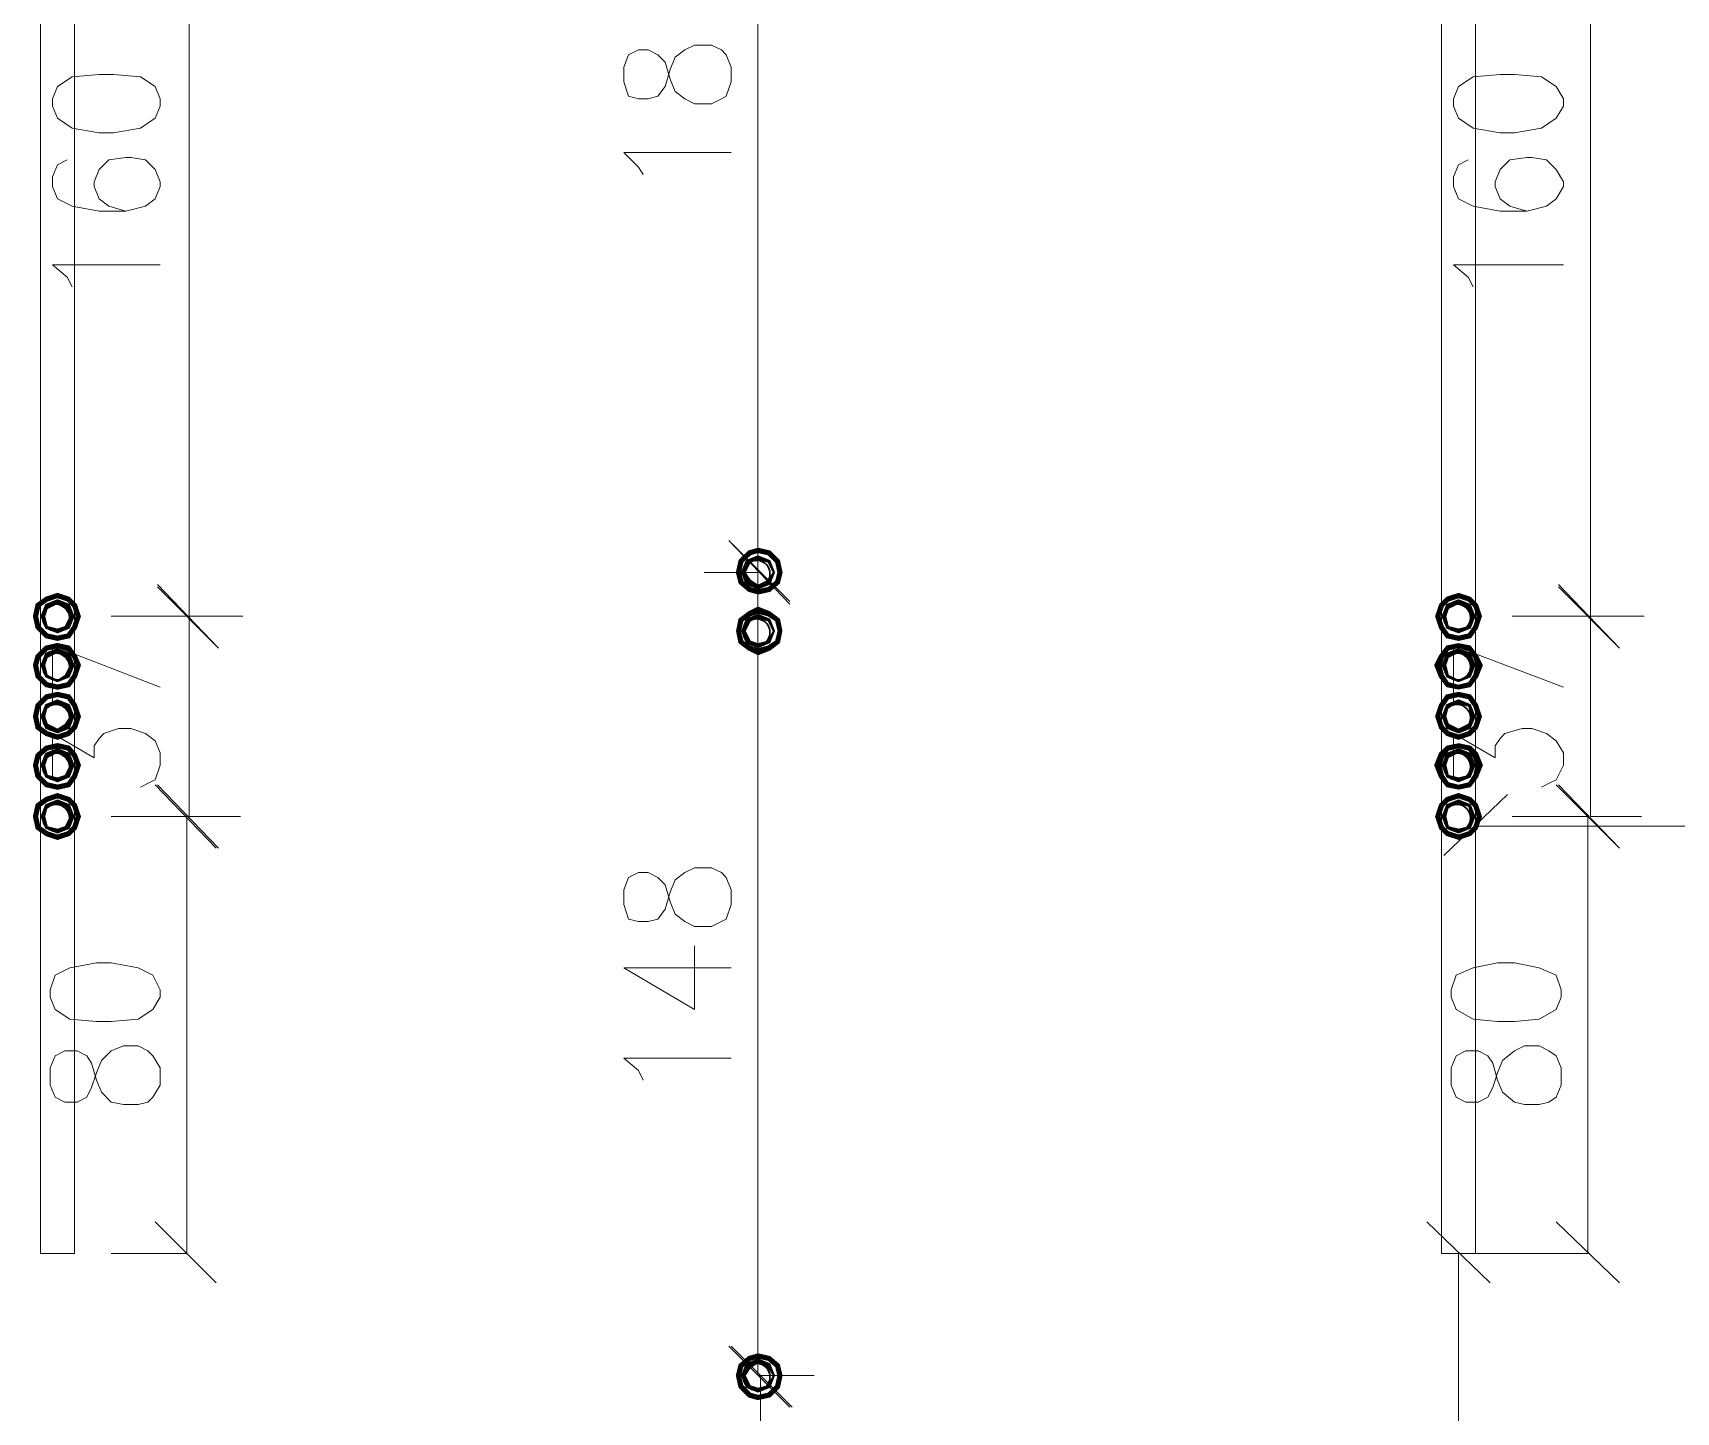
# Model space of a CAD drawing. Header units: millimetres. Extents: x 0 to 18511, y 19 to 17554.
# Drawn here: x 8924 to 11938, y 6629 to 9159 of the extents above; entities that cross this region are included whole.
import ezdxf

# ---------------------------------------------------------------- set-up
doc = ezdxf.new("R2010")
doc.units = ezdxf.units.MM
for name, color, linetype in [('PDF_A-DIM-INT', 7, 'Continuous'), ('PDF_DIM', 7, 'Continuous'), ('PDF_magnetic light', 7, 'Continuous')]:
    doc.layers.add(name, color=color, linetype=linetype)
doc.layers.add('PDF_A-LIGHTING', color=133, linetype='Continuous', true_color=0x6edddd)

msp = doc.modelspace()

# ---------------------------------------------------------------- linework, layer by layer
at = {"layer": 'PDF_A-DIM-INT', "lineweight": 20}
for points in [[(10312.3, 8115.2), (10200.3, 8227.1), (10312.3, 8110.7)], [(9152.5, 8142.1), (9264.5, 8030.1), (9152.5, 8146.5)], [(11722.7, 8142.1), (11834.7, 8030.1), (11722.7, 8146.5)], [(9260, 7662.9), (9148, 7779.4)], [(9152.5, 7779.4), (9264.5, 7662.9)], [(11722.7, 7779.4), (11834.7, 7662.9), (11718.3, 7779.4)], [(11628.7, 7761.4), (11512.3, 7649.5)], [(9148, 6977.8), (9260, 6865.9)], [(11597.4, 6865.9), (11481, 6977.8)], [(11718.3, 6977.8), (11834.7, 6865.9)], [(10200.3, 6749.5), (10312.3, 6637.5)], [(10316.7, 6637.5), (10204.8, 6749.5)]]:
    msp.add_lwpolyline(points, dxfattribs=at)
at = {"layer": 'PDF_A-LIGHTING', "lineweight": 0, "const_width": 9.5}
for points in [[(10289.9, 8151), (10294.3, 8168.9), (10289.9, 8189.1), (10274.2, 8204.7), (10254, 8209.2), (10238.4, 8204.7), (10222.7, 8189.1), (10218.2, 8168.9), (10222.7, 8151), (10238.4, 8137.6), (10254, 8133.1), (10274.2, 8137.6)], [(9000.3, 8068.2), (9007, 8088.3), (9000.3, 8108.5), (8989.1, 8119.7), (8968.9, 8126.4), (8948.8, 8119.7), (8933.1, 8108.5), (8928.6, 8088.3), (8933.1, 8068.2), (8948.8, 8052.5), (8968.9, 8048), (8989.1, 8052.5)], [(11570.5, 8068.2), (11577.2, 8088.3), (11570.5, 8108.5), (11559.3, 8119.7), (11539.2, 8126.4), (11519, 8119.7), (11507.8, 8108.5), (11501.1, 8088.3), (11507.8, 8068.2), (11519, 8052.5), (11539.2, 8048), (11559.3, 8052.5)], [(9000.3, 7978.6), (9007, 7998.8), (9000.3, 8014.4), (8989.1, 8030.1), (8968.9, 8034.6), (8948.8, 8030.1), (8933.1, 8014.4), (8928.6, 7998.8), (8933.1, 7978.6), (8948.8, 7962.9), (8968.9, 7958.5), (8989.1, 7962.9)], [(9000.3, 7884.6), (9007, 7904.7), (9000.3, 7924.9), (8989.1, 7940.6), (8968.9, 7945), (8948.8, 7940.6), (8933.1, 7924.9), (8928.6, 7904.7), (8933.1, 7884.6), (8948.8, 7873.4), (8968.9, 7866.7), (8989.1, 7873.4)], [(11570.5, 7884.6), (11577.2, 7904.7), (11570.5, 7924.9), (11559.3, 7940.6), (11539.2, 7945), (11519, 7940.6), (11507.8, 7924.9), (11501.1, 7904.7), (11507.8, 7884.6), (11519, 7873.4), (11539.2, 7866.7), (11559.3, 7873.4)], [(9000.3, 7795), (9007, 7815.2), (9000.3, 7833.1), (8989.1, 7846.5), (8968.9, 7851), (8948.8, 7846.5), (8933.1, 7833.1), (8928.6, 7815.2), (8933.1, 7795), (8948.8, 7779.4), (8968.9, 7774.9), (8989.1, 7779.4)], [(9000.3, 7701), (9007, 7721.1), (9000.3, 7741.3), (8989.1, 7752.5), (8968.9, 7759.2), (8948.8, 7752.5), (8933.1, 7741.3), (8928.6, 7721.1), (8933.1, 7701), (8948.8, 7689.8), (8968.9, 7683.1), (8989.1, 7689.8)], [(11570.5, 7701), (11577.2, 7721.1), (11570.5, 7741.3), (11559.3, 7752.5), (11539.2, 7759.2), (11519, 7752.5), (11507.8, 7741.3), (11501.1, 7721.1), (11507.8, 7701), (11519, 7689.8), (11539.2, 7683.1), (11559.3, 7689.8)], [(10289.9, 6675.6), (10294.3, 6695.7), (10289.9, 6713.7), (10274.2, 6727.1), (10254, 6731.6), (10238.4, 6727.1), (10222.7, 6713.7), (10218.2, 6695.7), (10222.7, 6675.6), (10238.4, 6659.9), (10254, 6655.4), (10274.2, 6659.9)]]:
    msp.add_lwpolyline(points, close=True, dxfattribs=at)
at = {"layer": 'PDF_A-LIGHTING', "lineweight": 30}
for centre in [(10251.4, 8166.3), (8966.2, 8085.7), (11536.6, 8085.7), (10251.4, 8058.8), (8966.2, 7996.1), (11536.6, 7996.1), (8966.2, 7902.1), (11536.6, 7902.1), (8966.2, 7812.5), (11536.6, 7812.5), (8966.2, 7718.5), (11536.6, 7718.5), (10251.4, 6693)]:
    msp.add_circle(centre, 24.6, dxfattribs=at)
at = {"layer": 'PDF_A-LIGHTING', "transparency": 33554559}
for points in [[(10254, 8200.3), (10254, 8191.3), (10231.7, 8191.3)], [(10276.4, 8191.3), (10272, 8186.8), (10254, 8200.3)], [(10272, 8186.8), (10254, 8200.3), (10254, 8191.3)], [(10231.7, 8191.3), (10240.6, 8186.8), (10222.7, 8168.9)], [(10240.6, 8186.8), (10222.7, 8168.9), (10231.7, 8168.9)], [(10254, 8191.3), (10231.7, 8191.3), (10240.6, 8186.8)], [(10280.9, 8168.9), (10276.4, 8191.3), (10272, 8186.8)], [(10285.4, 8168.9), (10280.9, 8168.9), (10276.4, 8191.3)], [(10222.7, 8168.9), (10231.7, 8168.9), (10231.7, 8146.5)], [(10231.7, 8168.9), (10231.7, 8146.5), (10240.6, 8155.5)], [(10231.7, 8146.5), (10240.6, 8155.5), (10254, 8137.6)], [(10240.6, 8155.5), (10254, 8137.6), (10254, 8146.5)], [(10254, 8146.5), (10276.4, 8146.5), (10272, 8155.5)], [(10254, 8137.6), (10254, 8146.5), (10276.4, 8146.5)], [(10276.4, 8146.5), (10272, 8155.5), (10285.4, 8168.9)], [(10272, 8155.5), (10285.4, 8168.9), (10280.9, 8168.9)], [(8946.5, 8110.7), (8951, 8101.8), (8937.6, 8088.3)], [(8968.9, 8119.7), (8968.9, 8110.7), (8946.5, 8110.7)], [(8968.9, 8110.7), (8946.5, 8110.7), (8951, 8101.8)], [(8991.3, 8110.7), (8982.4, 8101.8), (8968.9, 8119.7)], [(8982.4, 8101.8), (8968.9, 8119.7), (8968.9, 8110.7)], [(8991.3, 8088.3), (8991.3, 8110.7), (8982.4, 8101.8)], [(9000.3, 8088.3), (8991.3, 8088.3), (8991.3, 8110.7)], [(11516.8, 8110.7), (11521.3, 8101.8), (11507.8, 8088.3)], [(11539.2, 8119.7), (11539.2, 8110.7), (11516.8, 8110.7)], [(11539.2, 8110.7), (11516.8, 8110.7), (11521.3, 8101.8)], [(11561.5, 8110.7), (11557.1, 8101.8), (11539.2, 8119.7)], [(11557.1, 8101.8), (11539.2, 8119.7), (11539.2, 8110.7)], [(11561.5, 8088.3), (11561.5, 8110.7), (11557.1, 8101.8)], [(11570.5, 8088.3), (11561.5, 8088.3), (11561.5, 8110.7)], [(8951, 8101.8), (8937.6, 8088.3), (8946.5, 8088.3)], [(8937.6, 8088.3), (8946.5, 8088.3), (8946.5, 8065.9)], [(8946.5, 8088.3), (8946.5, 8065.9), (8951, 8070.4)], [(8991.3, 8065.9), (8982.4, 8070.4), (9000.3, 8088.3)], [(8982.4, 8070.4), (9000.3, 8088.3), (8991.3, 8088.3)], [(10218.2, 8083.8), (10227.2, 8079.4), (10213.7, 8061.5)], [(10227.2, 8079.4), (10213.7, 8061.5), (10222.7, 8061.5)], [(10236.1, 8097.3), (10240.6, 8088.3), (10218.2, 8083.8)], [(10240.6, 8088.3), (10218.2, 8083.8), (10227.2, 8079.4)], [(10231.7, 8083.8), (10240.6, 8079.4), (10222.7, 8061.5)], [(10240.6, 8079.4), (10222.7, 8061.5), (10231.7, 8061.5)], [(10254, 8092.8), (10254, 8083.8), (10231.7, 8083.8)], [(10254, 8083.8), (10231.7, 8083.8), (10240.6, 8079.4)], [(10254, 8106.2), (10254, 8092.8), (10236.1, 8097.3)], [(10254, 8092.8), (10236.1, 8097.3), (10240.6, 8088.3)], [(10276.4, 8097.3), (10272, 8088.3), (10254, 8106.2)], [(10272, 8088.3), (10254, 8106.2), (10254, 8092.8)], [(10276.4, 8083.8), (10272, 8079.4), (10254, 8092.8)], [(10272, 8079.4), (10254, 8092.8), (10254, 8083.8)], [(10285.4, 8079.4), (10276.4, 8097.3), (10272, 8088.3)], [(10280.9, 8061.5), (10276.4, 8083.8), (10272, 8079.4)], [(10294.3, 8083.8), (10285.4, 8079.4), (10276.4, 8097.3)], [(10285.4, 8061.5), (10280.9, 8061.5), (10276.4, 8083.8)], [(10289.9, 8061.5), (10294.3, 8083.8), (10285.4, 8079.4)], [(10298.8, 8061.5), (10289.9, 8061.5), (10294.3, 8083.8)], [(11521.3, 8101.8), (11507.8, 8088.3), (11516.8, 8088.3)], [(11507.8, 8088.3), (11516.8, 8088.3), (11516.8, 8065.9)], [(11516.8, 8088.3), (11516.8, 8065.9), (11521.3, 8070.4)], [(11561.5, 8065.9), (11557.1, 8070.4), (11570.5, 8088.3)], [(11557.1, 8070.4), (11570.5, 8088.3), (11561.5, 8088.3)], [(8946.5, 8065.9), (8951, 8070.4), (8968.9, 8057)], [(8951, 8070.4), (8968.9, 8057), (8968.9, 8065.9)], [(8968.9, 8065.9), (8991.3, 8065.9), (8982.4, 8070.4)], [(8968.9, 8057), (8968.9, 8065.9), (8991.3, 8065.9)], [(10213.7, 8061.5), (10222.7, 8061.5), (10218.2, 8039.1)], [(10222.7, 8061.5), (10218.2, 8039.1), (10227.2, 8043.5)], [(10222.7, 8061.5), (10231.7, 8061.5), (10231.7, 8039.1)], [(10231.7, 8061.5), (10231.7, 8039.1), (10240.6, 8043.5)], [(10276.4, 8039.1), (10272, 8043.5), (10285.4, 8061.5)], [(10272, 8043.5), (10285.4, 8061.5), (10280.9, 8061.5)], [(10294.3, 8039.1), (10285.4, 8043.5), (10298.8, 8061.5)], [(10285.4, 8043.5), (10298.8, 8061.5), (10289.9, 8061.5)], [(11516.8, 8065.9), (11521.3, 8070.4), (11539.2, 8057)], [(11521.3, 8070.4), (11539.2, 8057), (11539.2, 8065.9)], [(11539.2, 8065.9), (11561.5, 8065.9), (11557.1, 8070.4)], [(11539.2, 8057), (11539.2, 8065.9), (11561.5, 8065.9)], [(8946.5, 8021.2), (8951, 8012.2), (8937.6, 7998.8)], [(8968.9, 8030.1), (8968.9, 8021.2), (8946.5, 8021.2)], [(8968.9, 8021.2), (8946.5, 8021.2), (8951, 8012.2)], [(8991.3, 8021.2), (8982.4, 8012.2), (8968.9, 8030.1)], [(8982.4, 8012.2), (8968.9, 8030.1), (8968.9, 8021.2)], [(8991.3, 7998.8), (8991.3, 8021.2), (8982.4, 8012.2)], [(9000.3, 7998.8), (8991.3, 7998.8), (8991.3, 8021.2)], [(10218.2, 8039.1), (10227.2, 8043.5), (10236.1, 8025.6)], [(10227.2, 8043.5), (10236.1, 8025.6), (10240.6, 8034.6)], [(10231.7, 8039.1), (10240.6, 8043.5), (10254, 8030.1)], [(10236.1, 8025.6), (10240.6, 8034.6), (10254, 8016.7)], [(10240.6, 8043.5), (10254, 8030.1), (10254, 8039.1)], [(10240.6, 8034.6), (10254, 8016.7), (10254, 8030.1)], [(10254, 8039.1), (10276.4, 8039.1), (10272, 8043.5)], [(10254, 8030.1), (10254, 8039.1), (10276.4, 8039.1)], [(10254, 8030.1), (10276.4, 8025.6), (10272, 8034.6)], [(10254, 8016.7), (10254, 8030.1), (10276.4, 8025.6)], [(10272, 8034.6), (10294.3, 8039.1), (10285.4, 8043.5)], [(10276.4, 8025.6), (10272, 8034.6), (10294.3, 8039.1)], [(11516.8, 8034.6), (11521.3, 8025.6), (11503.3, 8016.7)], [(11521.3, 8025.6), (11503.3, 8016.7), (11512.3, 8012.2)], [(11516.8, 8021.2), (11521.3, 8012.2), (11507.8, 7998.8)], [(11539.2, 8039.1), (11539.2, 8030.1), (11516.8, 8034.6)], [(11539.2, 8030.1), (11516.8, 8034.6), (11521.3, 8025.6)], [(11539.2, 8030.1), (11539.2, 8021.2), (11516.8, 8021.2)], [(11539.2, 8021.2), (11516.8, 8021.2), (11521.3, 8012.2)], [(11561.5, 8034.6), (11557.1, 8025.6), (11539.2, 8039.1)], [(11557.1, 8025.6), (11539.2, 8039.1), (11539.2, 8030.1)], [(11561.5, 8021.2), (11557.1, 8012.2), (11539.2, 8030.1)], [(11557.1, 8012.2), (11539.2, 8030.1), (11539.2, 8021.2)], [(11566, 8012.2), (11561.5, 8034.6), (11557.1, 8025.6)], [(11561.5, 7998.8), (11561.5, 8021.2), (11557.1, 8012.2)], [(11575, 8016.7), (11566, 8012.2), (11561.5, 8034.6)], [(11570.5, 7998.8), (11561.5, 7998.8), (11561.5, 8021.2)], [(8951, 8012.2), (8937.6, 7998.8), (8946.5, 7998.8)], [(8937.6, 7998.8), (8946.5, 7998.8), (8946.5, 7976.4)], [(8946.5, 7998.8), (8946.5, 7976.4), (8951, 7980.9)], [(8991.3, 7976.4), (8982.4, 7980.9), (9000.3, 7998.8)], [(8982.4, 7980.9), (9000.3, 7998.8), (8991.3, 7998.8)], [(11503.3, 8016.7), (11512.3, 8012.2), (11494.4, 7998.8)], [(11512.3, 8012.2), (11494.4, 7998.8), (11507.8, 7998.8)], [(11494.4, 7998.8), (11507.8, 7998.8), (11503.3, 7976.4)], [(11507.8, 7998.8), (11503.3, 7976.4), (11512.3, 7980.9)], [(11521.3, 8012.2), (11507.8, 7998.8), (11516.8, 7998.8)], [(11507.8, 7998.8), (11516.8, 7998.8), (11516.8, 7976.4)], [(11516.8, 7998.8), (11516.8, 7976.4), (11521.3, 7980.9)], [(11561.5, 7976.4), (11557.1, 7980.9), (11570.5, 7998.8)], [(11557.1, 7980.9), (11570.5, 7998.8), (11561.5, 7998.8)], [(11570.5, 7998.8), (11575, 8016.7), (11566, 8012.2)], [(11575, 7976.4), (11566, 7980.9), (11583.9, 7998.8)], [(11566, 7980.9), (11583.9, 7998.8), (11570.5, 7998.8)], [(11583.9, 7998.8), (11570.5, 7998.8), (11575, 8016.7)], [(8946.5, 7976.4), (8951, 7980.9), (8968.9, 7967.4)], [(8951, 7980.9), (8968.9, 7967.4), (8968.9, 7971.9)], [(8968.9, 7971.9), (8991.3, 7976.4), (8982.4, 7980.9)], [(8968.9, 7967.4), (8968.9, 7971.9), (8991.3, 7976.4)], [(11503.3, 7976.4), (11512.3, 7980.9), (11516.8, 7958.5)], [(11512.3, 7980.9), (11516.8, 7958.5), (11521.3, 7967.4)], [(11516.8, 7976.4), (11521.3, 7980.9), (11539.2, 7967.4)], [(11516.8, 7958.5), (11521.3, 7967.4), (11539.2, 7954)], [(11521.3, 7980.9), (11539.2, 7967.4), (11539.2, 7971.9)], [(11521.3, 7967.4), (11539.2, 7954), (11539.2, 7962.9)], [(11539.2, 7971.9), (11561.5, 7976.4), (11557.1, 7980.9)], [(11539.2, 7967.4), (11539.2, 7971.9), (11561.5, 7976.4)], [(11539.2, 7962.9), (11561.5, 7958.5), (11557.1, 7967.4)], [(11539.2, 7954), (11539.2, 7962.9), (11561.5, 7958.5)], [(11557.1, 7967.4), (11575, 7976.4), (11566, 7980.9)], [(11561.5, 7958.5), (11557.1, 7967.4), (11575, 7976.4)], [(8968.9, 7936.1), (8968.9, 7927.1), (8946.5, 7927.1)], [(8991.3, 7927.1), (8982.4, 7922.6), (8968.9, 7936.1)], [(8982.4, 7922.6), (8968.9, 7936.1), (8968.9, 7927.1)], [(11539.2, 7936.1), (11539.2, 7927.1), (11516.8, 7927.1)], [(11561.5, 7927.1), (11557.1, 7922.6), (11539.2, 7936.1)], [(11557.1, 7922.6), (11539.2, 7936.1), (11539.2, 7927.1)], [(8946.5, 7927.1), (8951, 7922.6), (8937.6, 7904.7)], [(8951, 7922.6), (8937.6, 7904.7), (8946.5, 7904.7)], [(8937.6, 7904.7), (8946.5, 7904.7), (8946.5, 7882.3)], [(8968.9, 7927.1), (8946.5, 7927.1), (8951, 7922.6)], [(8946.5, 7904.7), (8946.5, 7882.3), (8951, 7891.3)], [(8991.3, 7904.7), (8991.3, 7927.1), (8982.4, 7922.6)], [(8991.3, 7882.3), (8982.4, 7891.3), (9000.3, 7904.7)], [(8982.4, 7891.3), (9000.3, 7904.7), (8991.3, 7904.7)], [(9000.3, 7904.7), (8991.3, 7904.7), (8991.3, 7927.1)], [(11516.8, 7927.1), (11521.3, 7922.6), (11507.8, 7904.7)], [(11521.3, 7922.6), (11507.8, 7904.7), (11516.8, 7904.7)], [(11507.8, 7904.7), (11516.8, 7904.7), (11516.8, 7882.3)], [(11539.2, 7927.1), (11516.8, 7927.1), (11521.3, 7922.6)], [(11516.8, 7904.7), (11516.8, 7882.3), (11521.3, 7891.3)], [(11561.5, 7904.7), (11561.5, 7927.1), (11557.1, 7922.6)], [(11561.5, 7882.3), (11557.1, 7891.3), (11570.5, 7904.7)], [(11557.1, 7891.3), (11570.5, 7904.7), (11561.5, 7904.7)], [(11570.5, 7904.7), (11561.5, 7904.7), (11561.5, 7927.1)], [(8946.5, 7882.3), (8951, 7891.3), (8968.9, 7873.4)], [(8951, 7891.3), (8968.9, 7873.4), (8968.9, 7882.3)], [(8968.9, 7882.3), (8991.3, 7882.3), (8982.4, 7891.3)], [(8968.9, 7873.4), (8968.9, 7882.3), (8991.3, 7882.3)], [(11516.8, 7882.3), (11521.3, 7891.3), (11539.2, 7873.4)], [(11521.3, 7891.3), (11539.2, 7873.4), (11539.2, 7882.3)], [(11539.2, 7882.3), (11561.5, 7882.3), (11557.1, 7891.3)], [(11539.2, 7873.4), (11539.2, 7882.3), (11561.5, 7882.3)], [(8968.9, 7846.5), (8968.9, 7837.6), (8946.5, 7837.6)], [(8991.3, 7837.6), (8982.4, 7828.6), (8968.9, 7846.5)], [(8982.4, 7828.6), (8968.9, 7846.5), (8968.9, 7837.6)], [(11516.8, 7851), (11521.3, 7842), (11503.3, 7837.6)], [(11521.3, 7842), (11503.3, 7837.6), (11512.3, 7828.6)], [(11539.2, 7855.5), (11539.2, 7846.5), (11516.8, 7851)], [(11539.2, 7846.5), (11516.8, 7851), (11521.3, 7842)], [(11539.2, 7846.5), (11539.2, 7837.6), (11516.8, 7837.6)], [(11561.5, 7851), (11557.1, 7842), (11539.2, 7855.5)], [(11557.1, 7842), (11539.2, 7855.5), (11539.2, 7846.5)], [(11561.5, 7837.6), (11557.1, 7828.6), (11539.2, 7846.5)], [(11557.1, 7828.6), (11539.2, 7846.5), (11539.2, 7837.6)], [(11566, 7828.6), (11561.5, 7851), (11557.1, 7842)], [(11575, 7837.6), (11566, 7828.6), (11561.5, 7851)], [(8946.5, 7837.6), (8951, 7828.6), (8937.6, 7815.2)], [(8951, 7828.6), (8937.6, 7815.2), (8946.5, 7815.2)], [(8937.6, 7815.2), (8946.5, 7815.2), (8946.5, 7792.8)], [(8968.9, 7837.6), (8946.5, 7837.6), (8951, 7828.6)], [(8946.5, 7815.2), (8946.5, 7792.8), (8951, 7797.3)], [(8991.3, 7815.2), (8991.3, 7837.6), (8982.4, 7828.6)], [(8991.3, 7792.8), (8982.4, 7797.3), (9000.3, 7815.2)], [(8982.4, 7797.3), (9000.3, 7815.2), (8991.3, 7815.2)], [(9000.3, 7815.2), (8991.3, 7815.2), (8991.3, 7837.6)], [(11503.3, 7837.6), (11512.3, 7828.6), (11494.4, 7815.2)], [(11512.3, 7828.6), (11494.4, 7815.2), (11507.8, 7815.2)], [(11494.4, 7815.2), (11507.8, 7815.2), (11503.3, 7792.8)], [(11507.8, 7815.2), (11503.3, 7792.8), (11512.3, 7797.3)], [(11516.8, 7837.6), (11521.3, 7828.6), (11507.8, 7815.2)], [(11521.3, 7828.6), (11507.8, 7815.2), (11516.8, 7815.2)], [(11507.8, 7815.2), (11516.8, 7815.2), (11516.8, 7792.8)], [(11539.2, 7837.6), (11516.8, 7837.6), (11521.3, 7828.6)], [(11516.8, 7815.2), (11516.8, 7792.8), (11521.3, 7797.3)], [(11561.5, 7815.2), (11561.5, 7837.6), (11557.1, 7828.6)], [(11561.5, 7792.8), (11557.1, 7797.3), (11570.5, 7815.2)], [(11557.1, 7797.3), (11570.5, 7815.2), (11561.5, 7815.2)], [(11570.5, 7815.2), (11561.5, 7815.2), (11561.5, 7837.6)], [(11570.5, 7815.2), (11575, 7837.6), (11566, 7828.6)], [(11575, 7792.8), (11566, 7797.3), (11583.9, 7815.2)], [(11566, 7797.3), (11583.9, 7815.2), (11570.5, 7815.2)], [(11583.9, 7815.2), (11570.5, 7815.2), (11575, 7837.6)], [(8946.5, 7792.8), (8951, 7797.3), (8968.9, 7783.8)], [(8951, 7797.3), (8968.9, 7783.8), (8968.9, 7792.8)], [(8968.9, 7792.8), (8991.3, 7792.8), (8982.4, 7797.3)], [(8968.9, 7783.8), (8968.9, 7792.8), (8991.3, 7792.8)], [(11503.3, 7792.8), (11512.3, 7797.3), (11516.8, 7774.9)], [(11512.3, 7797.3), (11516.8, 7774.9), (11521.3, 7783.8)], [(11516.8, 7792.8), (11521.3, 7797.3), (11539.2, 7783.8)], [(11516.8, 7774.9), (11521.3, 7783.8), (11539.2, 7770.4)], [(11521.3, 7797.3), (11539.2, 7783.8), (11539.2, 7792.8)], [(11521.3, 7783.8), (11539.2, 7770.4), (11539.2, 7779.4)], [(11539.2, 7792.8), (11561.5, 7792.8), (11557.1, 7797.3)], [(11539.2, 7783.8), (11539.2, 7792.8), (11561.5, 7792.8)], [(11539.2, 7779.4), (11561.5, 7774.9), (11557.1, 7783.8)], [(11539.2, 7770.4), (11539.2, 7779.4), (11561.5, 7774.9)], [(11557.1, 7783.8), (11575, 7792.8), (11566, 7797.3)], [(11561.5, 7774.9), (11557.1, 7783.8), (11575, 7792.8)], [(8968.9, 7752.5), (8968.9, 7743.5), (8946.5, 7743.5)], [(8991.3, 7743.5), (8982.4, 7739.1), (8968.9, 7752.5)], [(8982.4, 7739.1), (8968.9, 7752.5), (8968.9, 7743.5)], [(11539.2, 7752.5), (11539.2, 7743.5), (11516.8, 7743.5)], [(11561.5, 7743.5), (11557.1, 7739.1), (11539.2, 7752.5)], [(11557.1, 7739.1), (11539.2, 7752.5), (11539.2, 7743.5)], [(8946.5, 7743.5), (8951, 7739.1), (8937.6, 7721.1)], [(8951, 7739.1), (8937.6, 7721.1), (8946.5, 7721.1)], [(8937.6, 7721.1), (8946.5, 7721.1), (8946.5, 7698.8)], [(8968.9, 7743.5), (8946.5, 7743.5), (8951, 7739.1)], [(8946.5, 7721.1), (8946.5, 7698.8), (8951, 7703.2)], [(8991.3, 7721.1), (8991.3, 7743.5), (8982.4, 7739.1)], [(8991.3, 7698.8), (8982.4, 7703.2), (9000.3, 7721.1)], [(8982.4, 7703.2), (9000.3, 7721.1), (8991.3, 7721.1)], [(9000.3, 7721.1), (8991.3, 7721.1), (8991.3, 7743.5)], [(11516.8, 7743.5), (11521.3, 7739.1), (11507.8, 7721.1)], [(11521.3, 7739.1), (11507.8, 7721.1), (11516.8, 7721.1)], [(11507.8, 7721.1), (11516.8, 7721.1), (11516.8, 7698.8)], [(11539.2, 7743.5), (11516.8, 7743.5), (11521.3, 7739.1)], [(11516.8, 7721.1), (11516.8, 7698.8), (11521.3, 7703.2)], [(11561.5, 7721.1), (11561.5, 7743.5), (11557.1, 7739.1)], [(11561.5, 7698.8), (11557.1, 7703.2), (11570.5, 7721.1)], [(11557.1, 7703.2), (11570.5, 7721.1), (11561.5, 7721.1)], [(11570.5, 7721.1), (11561.5, 7721.1), (11561.5, 7743.5)], [(8946.5, 7698.8), (8951, 7703.2), (8968.9, 7689.8)], [(8951, 7703.2), (8968.9, 7689.8), (8968.9, 7698.8)], [(8968.9, 7698.8), (8991.3, 7698.8), (8982.4, 7703.2)], [(8968.9, 7689.8), (8968.9, 7698.8), (8991.3, 7698.8)], [(11516.8, 7698.8), (11521.3, 7703.2), (11539.2, 7689.8)], [(11521.3, 7703.2), (11539.2, 7689.8), (11539.2, 7698.8)], [(11539.2, 7698.8), (11561.5, 7698.8), (11557.1, 7703.2)], [(11539.2, 7689.8), (11539.2, 7698.8), (11561.5, 7698.8)], [(10254, 6727.1), (10254, 6718.1), (10231.7, 6718.1)], [(10276.4, 6718.1), (10272, 6709.2), (10254, 6727.1)], [(10272, 6709.2), (10254, 6727.1), (10254, 6718.1)], [(10231.7, 6718.1), (10240.6, 6709.2), (10222.7, 6695.7)], [(10240.6, 6709.2), (10222.7, 6695.7), (10231.7, 6695.7)], [(10222.7, 6695.7), (10231.7, 6695.7), (10231.7, 6673.4)], [(10254, 6718.1), (10231.7, 6718.1), (10240.6, 6709.2)], [(10231.7, 6695.7), (10231.7, 6673.4), (10240.6, 6677.8)], [(10280.9, 6695.7), (10276.4, 6718.1), (10272, 6709.2)], [(10276.4, 6673.4), (10272, 6677.8), (10285.4, 6695.7)], [(10272, 6677.8), (10285.4, 6695.7), (10280.9, 6695.7)], [(10285.4, 6695.7), (10280.9, 6695.7), (10276.4, 6718.1)], [(10231.7, 6673.4), (10240.6, 6677.8), (10254, 6664.4)], [(10240.6, 6677.8), (10254, 6664.4), (10254, 6673.4)], [(10254, 6673.4), (10276.4, 6673.4), (10272, 6677.8)], [(10254, 6664.4), (10254, 6673.4), (10276.4, 6673.4)]]:
    msp.add_solid(points, dxfattribs=at)
at = {"layer": 'PDF_DIM', "lineweight": 0}
for points in [[(10357, 10018.2), (10254, 10018.2), (10254, 8168.9), (10155.5, 8168.9), (10254, 8168.9), (10254, 6695.7), (10357, 6695.7), (10258.5, 6695.7), (10258.5, 5916.6), (10357, 5916.6)], [(9309.2, 8088.3), (9210.7, 8088.3), (9210.7, 9691.4), (9067.4, 9691.4)], [(11879.5, 8088.3), (11781, 8088.3), (11781, 9691.4), (11637.7, 9691.4)], [(9304.8, 7721.1), (9210.7, 7721.1), (9210.7, 8088.3), (9067.4, 8088.3)], [(11875, 7721.1), (11781, 7721.1), (11781, 8088.3), (11637.7, 8088.3)], [(11570.5, 7806.2), (11570.5, 7703.2), (13670.6, 7703.2)], [(9067.4, 6919.6), (9206.3, 6919.6), (9206.3, 7721.1), (9067.4, 7721.1)], [(11637.7, 5916.6), (11539.2, 5916.6), (11539.2, 6919.6), (11637.7, 6919.6), (11776.5, 6919.6), (11776.5, 7721.1), (11637.7, 7721.1)]]:
    msp.add_lwpolyline(points, dxfattribs=at)
at = {"layer": 'PDF_DIM', "lineweight": 9}
for points in [[(10007.8, 9068.9), (10016.7, 9042.1), (10034.6, 9037.6), (10052.5, 9037.6), (10070.5, 9042.1), (10083.9, 9060), (10092.8, 9091.3), (10101.8, 9113.7), (10119.7, 9127.2), (10137.6, 9136.1), (10169, 9136.1), (10186.9, 9127.2), (10195.8, 9118.2), (10204.8, 9095.8), (10204.8, 9068.9), (10195.8, 9042.1), (10186.9, 9037.6), (10169, 9028.6), (10137.6, 9028.6), (10119.7, 9037.6), (10101.8, 9051), (10092.8, 9073.4), (10083.9, 9104.8), (10070.5, 9118.2), (10052.5, 9127.2), (10034.6, 9127.2), (10016.7, 9118.2), (10007.8, 9095.8)], [(8960, 9024.2), (8968.9, 9001.8), (8995.8, 8983.9), (9045.1, 8974.9), (9071.9, 8974.9), (9121.2, 8983.9), (9148, 9001.8), (9157, 9024.2), (9157, 9037.6), (9148, 9060), (9121.2, 9077.9), (9071.9, 9082.4), (9045.1, 9082.4), (8995.8, 9077.9), (8968.9, 9060), (8960, 9037.6)], [(11530.2, 9024.2), (11539.2, 9001.8), (11566, 8983.9), (11615.3, 8974.9), (11642.1, 8974.9), (11691.4, 8983.9), (11718.3, 9001.8), (11731.7, 9024.2), (11731.7, 9037.6), (11718.3, 9060), (11691.4, 9077.9), (11642.1, 9082.4), (11615.3, 9082.4), (11566, 9077.9), (11539.2, 9060), (11530.2, 9037.6)], [(10007.8, 7559.9), (10016.7, 7533.1), (10034.6, 7528.6), (10052.5, 7528.6), (10070.5, 7533.1), (10083.9, 7551), (10092.8, 7582.3), (10101.8, 7604.7), (10119.7, 7618.2), (10137.6, 7627.1), (10169, 7627.1), (10186.9, 7618.2), (10195.8, 7609.2), (10204.8, 7586.8), (10204.8, 7559.9), (10195.8, 7533.1), (10186.9, 7528.6), (10169, 7519.6), (10137.6, 7519.6), (10119.7, 7528.6), (10101.8, 7542), (10092.8, 7564.4), (10083.9, 7595.8), (10070.5, 7609.2), (10052.5, 7618.2), (10034.6, 7618.2), (10016.7, 7609.2), (10007.8, 7586.8)], [(8955.5, 7389.8), (8964.5, 7367.4), (8991.3, 7349.5), (9040.6, 7345), (9067.4, 7345), (9116.7, 7349.5), (9143.6, 7367.4), (9157, 7389.8), (9157, 7403.2), (9143.6, 7430.1), (9116.7, 7443.5), (9067.4, 7452.5), (9040.6, 7452.5), (8991.3, 7443.5), (8964.5, 7430.1), (8955.5, 7403.2)], [(11525.7, 7389.8), (11534.7, 7367.4), (11566, 7349.5), (11610.8, 7345), (11642.1, 7345), (11686.9, 7349.5), (11718.3, 7367.4), (11727.2, 7389.8), (11727.2, 7403.2), (11718.3, 7430.1), (11686.9, 7443.5), (11642.1, 7452.5), (11610.8, 7452.5), (11566, 7443.5), (11534.7, 7430.1), (11525.7, 7403.2)], [(8955.5, 7228.6), (8964.5, 7206.2), (8982.4, 7197.2), (9004.8, 7197.2), (9022.7, 7206.2), (9031.6, 7224.1), (9040.6, 7251), (9049.5, 7273.4), (9067.4, 7291.3), (9089.8, 7300.2), (9116.7, 7300.2), (9134.6, 7291.3), (9143.6, 7282.3), (9157, 7259.9), (9157, 7228.6), (9143.6, 7206.2), (9134.6, 7197.2), (9116.7, 7192.8), (9089.8, 7192.8), (9067.4, 7197.2), (9049.5, 7215.2), (9040.6, 7237.5), (9031.6, 7268.9), (9022.7, 7282.3), (9004.8, 7291.3), (8982.4, 7291.3), (8964.5, 7282.3), (8955.5, 7259.9)], [(11525.7, 7228.6), (11534.7, 7206.2), (11552.6, 7197.2), (11575, 7197.2), (11592.9, 7206.2), (11601.8, 7224.1), (11610.8, 7251), (11619.8, 7273.4), (11642.1, 7291.3), (11660.1, 7300.2), (11686.9, 7300.2), (11704.8, 7291.3), (11718.3, 7282.3), (11727.2, 7259.9), (11727.2, 7228.6), (11718.3, 7206.2), (11704.8, 7197.2), (11686.9, 7192.8), (11660.1, 7192.8), (11642.1, 7197.2), (11619.8, 7215.2), (11610.8, 7237.5), (11601.8, 7268.9), (11592.9, 7282.3), (11575, 7291.3), (11552.6, 7291.3), (11534.7, 7282.3), (11525.7, 7259.9)]]:
    msp.add_lwpolyline(points, close=True, dxfattribs=at)
for points in [[(8986.8, 8925.7), (8968.9, 8916.7), (8960, 8894.3), (8960, 8876.4), (8968.9, 8854), (8995.8, 8840.6), (9045.1, 8831.6), (9094.3, 8831.6), (9130.1, 8840.6), (9148, 8854), (9157, 8876.4), (9157, 8885.4), (9148, 8907.7), (9130.1, 8925.7), (9103.3, 8930.1), (9094.3, 8930.1), (9063, 8925.7), (9045.1, 8907.7), (9036.1, 8885.4), (9036.1, 8876.4), (9045.1, 8854), (9063, 8840.6), (9094.3, 8831.6)], [(10043.6, 8898.8), (10034.6, 8912.2), (10007.8, 8939.1), (10204.8, 8939.1)], [(11557.1, 8925.7), (11539.2, 8916.7), (11530.2, 8894.3), (11530.2, 8876.4), (11539.2, 8854), (11566, 8840.6), (11615.3, 8831.6), (11664.5, 8831.6), (11700.4, 8840.6), (11718.3, 8854), (11731.7, 8876.4), (11731.7, 8885.4), (11718.3, 8907.7), (11700.4, 8925.7), (11673.5, 8930.1), (11664.5, 8930.1), (11633.2, 8925.7), (11615.3, 8907.7), (11606.3, 8885.4), (11606.3, 8876.4), (11615.3, 8854), (11633.2, 8840.6), (11664.5, 8831.6)], [(8995.8, 8692.8), (8986.8, 8710.7), (8960, 8733.1), (9157, 8733.1)], [(11566, 8692.8), (11557.1, 8710.7), (11530.2, 8733.1), (11731.7, 8733.1)], [(9157, 7958.5), (8960, 8034.6), (8960, 7927.1)], [(11731.7, 7958.5), (11530.2, 8034.6), (11530.2, 7927.1)], [(8960, 7788.3), (8960, 7873.4), (9036.1, 7828.6), (9036.1, 7851), (9045.1, 7864.4), (9054, 7873.4), (9080.9, 7882.3), (9103.3, 7882.3), (9130.1, 7873.4), (9148, 7860), (9157, 7837.6), (9157, 7815.2), (9148, 7788.3), (9139.1, 7783.8), (9121.2, 7774.9)], [(11530.2, 7788.3), (11530.2, 7873.4), (11606.3, 7828.6), (11606.3, 7851), (11615.3, 7864.4), (11624.2, 7873.4), (11655.6, 7882.3), (11673.5, 7882.3), (11700.4, 7873.4), (11718.3, 7860), (11731.7, 7837.6), (11731.7, 7815.2), (11718.3, 7788.3), (11709.3, 7783.8), (11691.4, 7774.9)], [(10204.8, 7443.5), (10007.8, 7443.5), (10137.6, 7367.4), (10137.6, 7483.8)], [(10043.6, 7237.5), (10034.6, 7255.5), (10007.8, 7277.8), (10204.8, 7277.8)]]:
    msp.add_lwpolyline(points, dxfattribs=at)
at = {"layer": 'PDF_magnetic light', "lineweight": 0}
for points in [[(8937.6, 12812.3), (8937.6, 6919.6), (9000.3, 6919.6), (9000.3, 12812.3)], [(11507.8, 12812.3), (11507.8, 6919.6), (11570.5, 6919.6), (11570.5, 12812.3)]]:
    msp.add_lwpolyline(points, close=True, dxfattribs=at)

doc.saveas('drawing.dxf')
